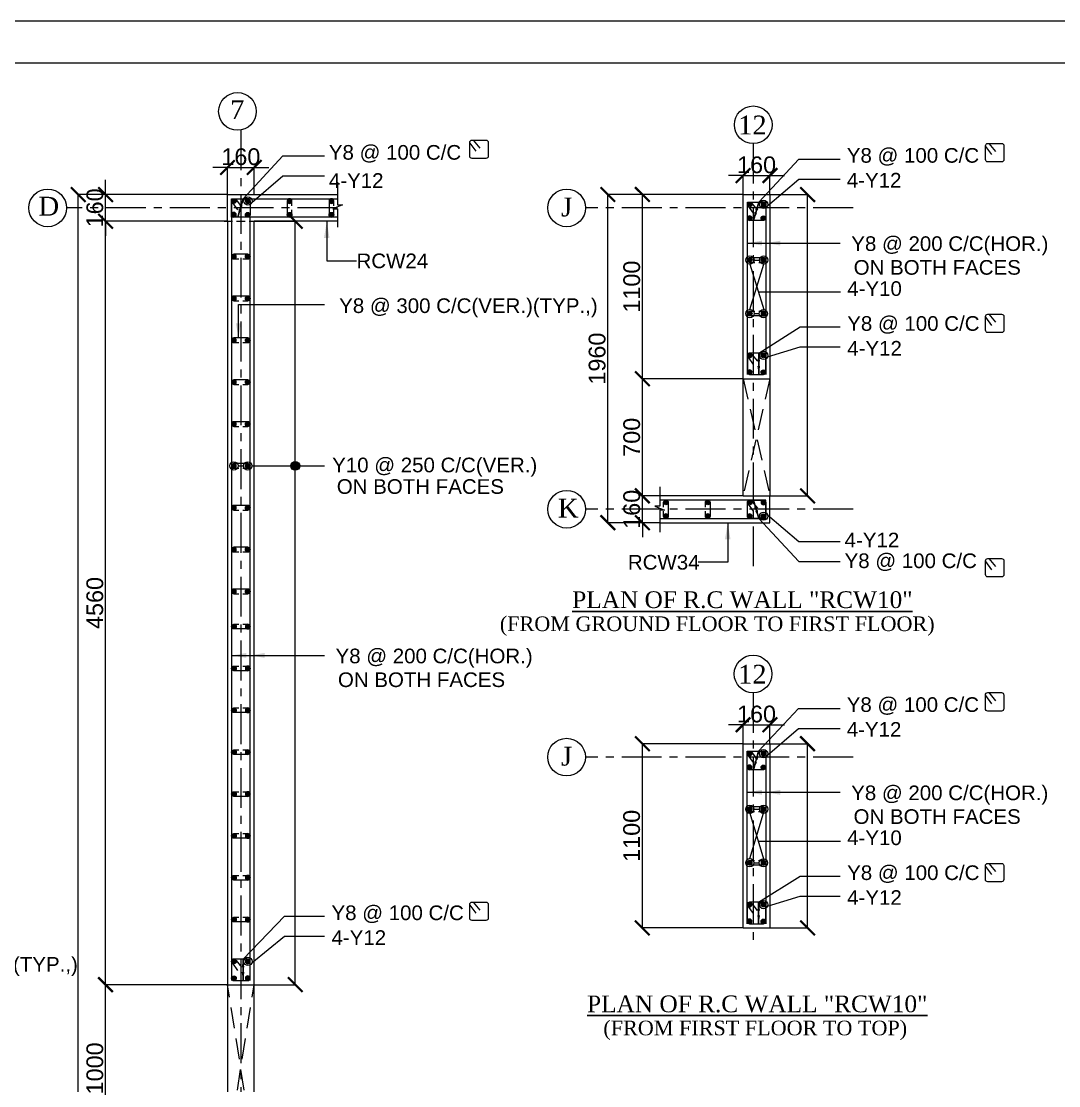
# Model space of a CAD drawing. Header units: inches. Extents: x 264820 to 395319, y -248151 to -162151.
# Drawn here: x 316146 to 340923, y -187582 to -162151 of the extents above; entities that cross this region are included whole.
import ezdxf
from ezdxf.enums import TextEntityAlignment as Align

# ---------------------------------------------------------------- set-up
doc = ezdxf.new("R2010")
doc.units = ezdxf.units.IN
doc.header["$MEASUREMENT"] = 0
doc.linetypes.add('CENTER', pattern=[50.8, 31.75, -6.35, 6.35, -6.35])
doc.linetypes.add('Hidden', pattern=[3, 2, -1])
for name, color, linetype in [('1', 8, 'Continuous'), ('160 WALL OPEING', 1, 'Continuous'), ('5', 2, 'Continuous'), ('ARROW', 5, 'Continuous'), ('DIM', 251, 'Continuous'), ('DOP IN SHEAR WALL', 5, 'Continuous'), ('GIRD CIR', 1, 'Continuous'), ('GIRD TEXT', 4, 'Continuous'), ('GRID', 8, 'CENTER'), ('LINKS', 3, 'Continuous'), ('OPENING', 1, 'Continuous'), ('SHEAR WALL', 6, 'Continuous'), ('STRRIUPS', 6, 'Continuous'), ('Ttxt', 3, 'Continuous')]:
    doc.layers.add(name, color=color, linetype=linetype)
for name, color, linetype, lineweight in [('JKEC COLHAT', 2, 'Continuous', 20), ('Tex', 3, 'Continuous', 13), ('text', 4, 'Continuous', 30)]:
    doc.layers.add(name, color=color, linetype=linetype, lineweight=lineweight)
doc.styles.add('Arial', font='arial.ttf', dxfattribs={"height": 400})
doc.styles.add('T200', font='sanss___.ttf', dxfattribs={"height": 250})
doc.styles.add('T400', font='romantic.ttf')
doc.dimstyles.new('SCALE-25', dxfattribs={"dimtxt": 400, "dimasz": 350, "dimexe": 0, "dimexo": 0, "dimgap": 50, "dimtad": 1, "dimdec": 0, "dimlfac": 0.25, "dimzin": 0, "dimdsep": 46, "dimtxsty": 'Arial', "dimblk": 'ARCHTICK', "dimcen": 0, "dimclrd": 5, "dimclre": 8, "dimclrt": 1, "dimadec": 0, "dimazin": 0, "dimtfac": 1, "dimtdec": 0, "dimtix": 1, "dimtmove": 2, "dimatfit": 3, "dimfxl": 0, "dimtolj": 1, "dimtzin": 0, "dimlwd": -1, "dimarcsym": 0})
doc.dimstyles.new('T200', dxfattribs={"dimtxt": 300, "dimasz": 150, "dimexe": 0, "dimexo": 0, "dimgap": 5, "dimtad": 1, "dimdec": 0, "dimrnd": 5, "dimzin": 0, "dimdsep": 46, "dimtxsty": 'T200', "dimblk": 'ARCHTICK', "dimcen": 300, "dimclrd": 5, "dimclre": 252, "dimclrt": 1, "dimadec": 0, "dimazin": 0, "dimtfac": 50, "dimtdec": 0, "dimtofl": 0, "dimtmove": 2, "dimatfit": 3, "dimfxl": 1, "dimtolj": 1, "dimtzin": 0, "dimarcsym": 2})

# ---------------------------------------------------------------- blocks, each defined once
blk = doc.blocks.new('R1')
at = {"layer": '5'}
h = blk.add_hatch(color=256, dxfattribs=at)
edge = h.paths.add_edge_path()
edge.add_arc((0, 0), 69.6, 0, 360)
at = {"layer": '5', "color": 6}
blk.add_circle((0, 0), 69.6, dxfattribs=at)
blk = doc.blocks.new('_ARCHTICK')
at = {"color": 0, "linetype": 'ByBlock', "const_width": 0.15}
blk.add_lwpolyline([(-0.5, -0.5), (0.5, 0.5)], dxfattribs=at)
blk = doc.blocks.new('*D86')
at = {"layer": 'Defpoints', "color": 0}
for p in [(317506, -166289), (321070, -166289, 59), (321070, -229689, 59)]:
    blk.add_point(p, dxfattribs=at)
at = {"layer": 'DIM', "color": 8, "lineweight": -2}
for p, q in [((321070, -166289), (317506, -166289)), ((321070, -229689), (317506, -229689))]:
    blk.add_line(p, q, dxfattribs=at)
at = {"layer": 'DIM', "color": 5}
blk.add_line((317506, -229689), (317506, -166289), dxfattribs=at)
at = {"layer": 'DIM', "color": 5, "xscale": 350, "yscale": 350, "zscale": 350}
for p, rotation in [((317506, -166289), 90), ((317506, -229689), 270)]:
    blk.add_blockref('_ARCHTICK', p, dxfattribs=dict(at, rotation=rotation))
at = {"layer": 'DIM', "color": 1, "insert": (317252, -197989), "char_height": 400, "attachment_point": 5, "rotation": 90, "style": 'Arial'}
blk.add_mtext('\\A1;15850', dxfattribs=at)
blk = doc.blocks.new('ARCHTICK')
at = {"color": 0, "const_width": 0.15}
blk.add_lwpolyline([(-0.5, -0.5), (0.5, 0.5)], dxfattribs=at)
blk = doc.blocks.new('*D99')
at = {"layer": 'Defpoints', "color": 0}
for p in [(318158, -185169), (321070, -185169, 59), (321070, -189169, 59)]:
    blk.add_point(p, dxfattribs=at)
at = {"layer": 'DIM', "color": 8, "lineweight": -2}
for p, q in [((321070, -185169), (318158, -185169)), ((321070, -189169), (318158, -189169))]:
    blk.add_line(p, q, dxfattribs=at)
at = {"layer": 'DIM', "color": 5}
blk.add_line((318158, -189169), (318158, -185169), dxfattribs=at)
at = {"layer": 'DIM', "color": 5, "xscale": 350, "yscale": 350, "zscale": 350}
for p, rotation in [((318158, -185169), 90), ((318158, -189169), 270)]:
    blk.add_blockref('_ARCHTICK', p, dxfattribs=dict(at, rotation=rotation))
at = {"layer": 'DIM', "color": 1, "insert": (317904, -187169), "char_height": 400, "attachment_point": 5, "rotation": 90, "style": 'Arial'}
blk.add_mtext('\\A1;1000', dxfattribs=at)
blk = doc.blocks.new('*D100')
at = {"layer": 'Defpoints', "color": 0}
for p in [(318158, -166289), (321070, -166289, 59), (321070, -166929, 59)]:
    blk.add_point(p, dxfattribs=at)
at = {"layer": 'DIM', "color": 5}
for p, q in [((318158, -166289), (318158, -165939)), ((318158, -166929), (318158, -166289)), ((318158, -166929), (318158, -167279))]:
    blk.add_line(p, q, dxfattribs=at)
at = {"layer": 'DIM', "color": 8, "lineweight": -2}
for p, q in [((321070, -166289), (318158, -166289)), ((321070, -166929), (318158, -166929))]:
    blk.add_line(p, q, dxfattribs=at)
at = {"layer": 'DIM', "color": 5, "xscale": 350, "yscale": 350, "zscale": 350}
for p, rotation in [((318158, -166289), 270), ((318158, -166929), 90)]:
    blk.add_blockref('_ARCHTICK', p, dxfattribs=dict(at, rotation=rotation))
at = {"layer": 'DIM', "color": 1, "insert": (317904, -166609), "char_height": 400, "attachment_point": 5, "rotation": 90, "style": 'Arial'}
blk.add_mtext('\\A1;160', dxfattribs=at)
blk = doc.blocks.new('*D101')
at = {"layer": 'Defpoints', "color": 0}
for p in [(321710, -165643), (321070, -166289, 59), (321710, -166289, 59)]:
    blk.add_point(p, dxfattribs=at)
at = {"layer": 'DIM', "color": 5}
for p, q in [((321070, -165643), (320720, -165643)), ((321070, -165643), (321710, -165643)), ((321710, -165643), (322060, -165643))]:
    blk.add_line(p, q, dxfattribs=at)
at = {"layer": 'DIM', "color": 8, "lineweight": -2}
for p, q in [((321070, -166289), (321070, -165643)), ((321710, -166289), (321710, -165643))]:
    blk.add_line(p, q, dxfattribs=at)
at = {"layer": 'DIM', "color": 5, "xscale": 350, "yscale": 350, "zscale": 350}
blk.add_blockref('_ARCHTICK', (321070, -165643), dxfattribs=at)
at = {"layer": 'DIM', "color": 5, "xscale": 350, "yscale": 350, "zscale": 350, "rotation": 180}
blk.add_blockref('_ARCHTICK', (321710, -165643), dxfattribs=at)
at = {"layer": 'DIM', "color": 1, "insert": (321390, -165388), "char_height": 400, "attachment_point": 5, "style": 'Arial'}
blk.add_mtext('\\A1;160', dxfattribs=at)
blk = doc.blocks.new('*D103')
at = {"layer": 'Defpoints', "color": 0}
for p in [(321710, -166929), (322690, -166929), (321710, -185169)]:
    blk.add_point(p, dxfattribs=at)
at = {"layer": 'DIM', "color": 8, "lineweight": -2}
for p, q in [((321710, -166929), (322690, -166929)), ((321710, -185169), (322690, -185169))]:
    blk.add_line(p, q, dxfattribs=at)
at = {"layer": 'DIM', "color": 5}
blk.add_line((322690, -185169), (322690, -166929), dxfattribs=at)
at = {"layer": 'DIM', "color": 5, "xscale": 350, "yscale": 350, "zscale": 350}
for p, rotation in [((322690, -166929), 90), ((322690, -185169), 270)]:
    blk.add_blockref('_ARCHTICK', p, dxfattribs=dict(at, rotation=rotation))
blk = doc.blocks.new('*D104')
at = {"layer": 'Defpoints', "color": 0}
for p in [(318158, -166929), (321070, -166929), (320667, -185169)]:
    blk.add_point(p, dxfattribs=at)
at = {"layer": 'DIM', "color": 8, "lineweight": -2}
for p, q in [((321070, -166929), (318158, -166929)), ((320667, -185169), (318158, -185169))]:
    blk.add_line(p, q, dxfattribs=at)
at = {"layer": 'DIM', "color": 5}
blk.add_line((318158, -185169), (318158, -166929), dxfattribs=at)
at = {"layer": 'DIM', "color": 5, "xscale": 350, "yscale": 350, "zscale": 350}
for p, rotation in [((318158, -166929), 90), ((318158, -185169), 270)]:
    blk.add_blockref('_ARCHTICK', p, dxfattribs=dict(at, rotation=rotation))
at = {"layer": 'DIM', "color": 1, "insert": (317904, -176049), "char_height": 400, "attachment_point": 5, "rotation": 90, "style": 'Arial'}
blk.add_mtext('\\A1;4560', dxfattribs=at)
blk = doc.blocks.new('A$C5C0C2414')
at = {"layer": 'STRRIUPS', "ltscale": 0.2}
for p, q in [((0, 0), (158, -194)), ((-81, -72), (61, -268))]:
    blk.add_line(p, q, dxfattribs=at)
blk.add_lwpolyline([(304, -440), (-26, -440, -0.414214), (-81, -385), (-81, -55, -0.414214), (-26, 0), (304, 0, -0.414214), (359, -55), (359, -385, -0.414214)], format="xyb", close=True, dxfattribs=at)
blk = doc.blocks.new('*D112')
at = {"layer": 'Defpoints', "color": 0}
for p in [(334027, -166290, 0), (334927, -166290), (334027, -173490)]:
    blk.add_point(p, dxfattribs=at)
at = {"layer": 'DIM', "color": 8, "lineweight": -2}
for p, q in [((334027, -166290), (334927, -166290)), ((334027, -173490), (334927, -173490))]:
    blk.add_line(p, q, dxfattribs=at)
at = {"layer": 'DIM', "color": 5}
blk.add_line((334927, -173490), (334927, -166290), dxfattribs=at)
at = {"layer": 'DIM', "color": 5, "xscale": 350, "yscale": 350, "zscale": 350}
for p, rotation in [((334927, -166290), 90), ((334927, -173490), 270)]:
    blk.add_blockref('_ARCHTICK', p, dxfattribs=dict(at, rotation=rotation))
blk = doc.blocks.new('*D113')
at = {"layer": 'Defpoints', "color": 0}
for p in [(330981, -173490), (331400, -173490, 15), (331400, -174130, 14)]:
    blk.add_point(p, dxfattribs=at)
at = {"layer": 'DIM', "color": 5}
for p, q in [((330981, -173490), (330981, -173140)), ((330981, -174130), (330981, -173490)), ((330981, -174130), (330981, -174480))]:
    blk.add_line(p, q, dxfattribs=at)
at = {"layer": 'DIM', "color": 8, "lineweight": -2}
for p, q in [((331400, -173490), (330981, -173490)), ((331400, -174130), (330981, -174130))]:
    blk.add_line(p, q, dxfattribs=at)
at = {"layer": 'DIM', "color": 5, "xscale": 350, "yscale": 350, "zscale": 350}
for p, rotation in [((330981, -173490), 270), ((330981, -174130), 90)]:
    blk.add_blockref('_ARCHTICK', p, dxfattribs=dict(at, rotation=rotation))
at = {"layer": 'DIM', "color": 1, "insert": (330727, -173810), "char_height": 400, "attachment_point": 5, "rotation": 90, "style": 'Arial'}
blk.add_mtext('\\A1;160', dxfattribs=at)
blk = doc.blocks.new('*D114')
at = {"layer": 'Defpoints', "color": 0}
for p in [(330981, -170690), (333387, -170690, 15), (331400, -173490, 15)]:
    blk.add_point(p, dxfattribs=at)
at = {"layer": 'DIM', "color": 8, "lineweight": -2}
for p, q in [((333387, -170690), (330981, -170690)), ((331400, -173490), (330981, -173490))]:
    blk.add_line(p, q, dxfattribs=at)
at = {"layer": 'DIM', "color": 5}
blk.add_line((330981, -173490), (330981, -170690), dxfattribs=at)
at = {"layer": 'DIM', "color": 5, "xscale": 350, "yscale": 350, "zscale": 350}
for p, rotation in [((330981, -170690), 90), ((330981, -173490), 270)]:
    blk.add_blockref('_ARCHTICK', p, dxfattribs=dict(at, rotation=rotation))
at = {"layer": 'DIM', "color": 1, "insert": (330727, -172090), "char_height": 400, "attachment_point": 5, "rotation": 90, "style": 'Arial'}
blk.add_mtext('\\A1;700', dxfattribs=at)
blk = doc.blocks.new('*D115')
at = {"layer": 'Defpoints', "color": 0}
for p in [(330981, -166290), (333387, -166290, 15), (333387, -170690, 15)]:
    blk.add_point(p, dxfattribs=at)
at = {"layer": 'DIM', "color": 8, "lineweight": -2}
for p, q in [((333387, -166290), (330981, -166290)), ((333387, -170690), (330981, -170690))]:
    blk.add_line(p, q, dxfattribs=at)
at = {"layer": 'DIM', "color": 5}
blk.add_line((330981, -170690), (330981, -166290), dxfattribs=at)
at = {"layer": 'DIM', "color": 5, "xscale": 350, "yscale": 350, "zscale": 350}
for p, rotation in [((330981, -166290), 90), ((330981, -170690), 270)]:
    blk.add_blockref('_ARCHTICK', p, dxfattribs=dict(at, rotation=rotation))
at = {"layer": 'DIM', "color": 1, "insert": (330727, -168490), "char_height": 400, "attachment_point": 5, "rotation": 90, "style": 'Arial'}
blk.add_mtext('\\A1;1100', dxfattribs=at)
blk = doc.blocks.new('*D116')
at = {"layer": 'Defpoints', "color": 0}
for p in [(330154, -166290), (333387, -166290), (331400, -174130)]:
    blk.add_point(p, dxfattribs=at)
at = {"layer": 'DIM', "color": 8, "lineweight": -2}
for p, q in [((333387, -166290), (330154, -166290)), ((331400, -174130), (330154, -174130))]:
    blk.add_line(p, q, dxfattribs=at)
at = {"layer": 'DIM', "color": 5}
blk.add_line((330154, -174130), (330154, -166290), dxfattribs=at)
at = {"layer": 'DIM', "color": 5, "xscale": 350, "yscale": 350, "zscale": 350}
for p, rotation in [((330154, -166290), 90), ((330154, -174130), 270)]:
    blk.add_blockref('_ARCHTICK', p, dxfattribs=dict(at, rotation=rotation))
at = {"layer": 'DIM', "color": 1, "insert": (329900, -170210), "char_height": 400, "attachment_point": 5, "rotation": 90, "style": 'Arial'}
blk.add_mtext('\\A1;1960', dxfattribs=at)
blk = doc.blocks.new('*D117')
at = {"layer": 'Defpoints', "color": 0}
for p in [(334027, -165836), (333387, -166290, 15), (334027, -166290, 15)]:
    blk.add_point(p, dxfattribs=at)
at = {"layer": 'DIM', "color": 5}
for p, q in [((333387, -165836), (333037, -165836)), ((333387, -165836), (334027, -165836)), ((334027, -165836), (334377, -165836))]:
    blk.add_line(p, q, dxfattribs=at)
at = {"layer": 'DIM', "color": 8, "lineweight": -2}
for p, q in [((333387, -166290), (333387, -165836)), ((334027, -166290), (334027, -165836))]:
    blk.add_line(p, q, dxfattribs=at)
at = {"layer": 'DIM', "color": 5, "xscale": 350, "yscale": 350, "zscale": 350}
blk.add_blockref('_ARCHTICK', (333387, -165836), dxfattribs=at)
at = {"layer": 'DIM', "color": 5, "xscale": 350, "yscale": 350, "zscale": 350, "rotation": 180}
blk.add_blockref('_ARCHTICK', (334027, -165836), dxfattribs=at)
at = {"layer": 'DIM', "color": 1, "insert": (333707, -165582), "char_height": 400, "attachment_point": 5, "style": 'Arial'}
blk.add_mtext('\\A1;160', dxfattribs=at)
blk = doc.blocks.new('*D119')
at = {"layer": 'Defpoints', "color": 0}
for p in [(334025, -179412, 0), (334925, -179412), (334025, -183812, 0)]:
    blk.add_point(p, dxfattribs=at)
at = {"layer": 'DIM', "color": 8, "lineweight": -2}
for p, q in [((334025, -179412), (334925, -179412)), ((334025, -183812), (334925, -183812))]:
    blk.add_line(p, q, dxfattribs=at)
at = {"layer": 'DIM', "color": 5}
blk.add_line((334925, -183812), (334925, -179412), dxfattribs=at)
at = {"layer": 'DIM', "color": 5, "xscale": 350, "yscale": 350, "zscale": 350}
for p, rotation in [((334925, -179412), 90), ((334925, -183812), 270)]:
    blk.add_blockref('_ARCHTICK', p, dxfattribs=dict(at, rotation=rotation))
blk = doc.blocks.new('*D120')
at = {"layer": 'Defpoints', "color": 0}
for p in [(330979, -179412), (333385, -179412, 15), (333385, -183812, 15)]:
    blk.add_point(p, dxfattribs=at)
at = {"layer": 'DIM', "color": 8, "lineweight": -2}
for p, q in [((333385, -179412), (330979, -179412)), ((333385, -183812), (330979, -183812))]:
    blk.add_line(p, q, dxfattribs=at)
at = {"layer": 'DIM', "color": 5}
blk.add_line((330979, -183812), (330979, -179412), dxfattribs=at)
at = {"layer": 'DIM', "color": 5, "xscale": 350, "yscale": 350, "zscale": 350}
for p, rotation in [((330979, -179412), 90), ((330979, -183812), 270)]:
    blk.add_blockref('_ARCHTICK', p, dxfattribs=dict(at, rotation=rotation))
at = {"layer": 'DIM', "color": 1, "insert": (330725, -181612), "char_height": 400, "attachment_point": 5, "rotation": 90, "style": 'Arial'}
blk.add_mtext('\\A1;1100', dxfattribs=at)
blk = doc.blocks.new('*D118')
at = {"layer": 'Defpoints', "color": 0}
for p in [(334025, -178958), (333385, -179412, 15), (334025, -179412, 15)]:
    blk.add_point(p, dxfattribs=at)
at = {"layer": 'DIM', "color": 5}
for p, q in [((333385, -178958), (333035, -178958)), ((333385, -178958), (334025, -178958)), ((334025, -178958), (334375, -178958))]:
    blk.add_line(p, q, dxfattribs=at)
at = {"layer": 'DIM', "color": 8, "lineweight": -2}
for p, q in [((333385, -179412), (333385, -178958)), ((334025, -179412), (334025, -178958))]:
    blk.add_line(p, q, dxfattribs=at)
at = {"layer": 'DIM', "color": 5, "xscale": 350, "yscale": 350, "zscale": 350}
blk.add_blockref('_ARCHTICK', (333385, -178958), dxfattribs=at)
at = {"layer": 'DIM', "color": 5, "xscale": 350, "yscale": 350, "zscale": 350, "rotation": 180}
blk.add_blockref('_ARCHTICK', (334025, -178958), dxfattribs=at)
at = {"layer": 'DIM', "color": 1, "insert": (333705, -178704), "char_height": 400, "attachment_point": 5, "style": 'Arial'}
blk.add_mtext('\\A1;160', dxfattribs=at)

msp = doc.modelspace()

# ---------------------------------------------------------------- hatches: boundary and pattern name
at = {"layer": 'ARROW'}
h = msp.add_hatch(color=256, dxfattribs=at)
edge = h.paths.add_edge_path()
edge.add_arc((322689.8, -172773.2), 106, 0, 360)

# ---------------------------------------------------------------- linework, layer by layer
at = {"layer": '1', "linetype": 'Hidden', "ltscale": 100}
msp.add_line((320989.6, -166928.9, 59), (321789.6, -166928.9, 59), dxfattribs=at)
at = {"layer": '1'}
for points, elevation in [([(323696.2, -165991.5), (323696.2, -166534.1), (323820.5, -166534.1), (323590.6, -166627.6), (323696.2, -166627.6), (323696.2, -167073.3)], 58.4), ([(331400.3, -173272.5), (331400.3, -173735.1), (331275.9, -173735.1), (331505.9, -173828.6), (331400.3, -173828.6), (331400.3, -174354.3)], 14.2)]:
    msp.add_lwpolyline(points, dxfattribs=dict(at, elevation=elevation))
at = {"layer": '160 WALL OPEING', "linetype": 'Hidden', "ltscale": 250}
for p, q in [((333386.8, -170689.9), (334026.8, -173489.9, 14.7)), ((334026.8, -170689.9, 14.7), (333386.8, -173489.9, 14.7)), ((321069.6, -189168.9), (321709.6, -185168.9)), ((321709.6, -189168.9), (321069.6, -185168.9))]:
    msp.add_line(p, q, dxfattribs=at)
at = {"layer": '5'}
for points, elevation in [([(321169.6, -166388.9), (321169.6, -185068.9)], 59), ([(323696.2, -166828.9), (321169.6, -166828.9), (321169.6, -166388.9), (323696.2, -166388.9)], 59), ([(333486.8, -170589.9), (333486.8, -166469.9), (333926.8, -166469.9), (333926.8, -170589.9)], 14.7), ([(321609.6, -185068.9), (321609.6, -166828.9)], 59), ([(331400.3, -174029.9), (333926.8, -174029.9), (333926.8, -173589.9), (331400.3, -173589.9)], 14.7), ([(333484.6, -183711.5), (333484.6, -179591.5), (333924.6, -179591.5), (333924.6, -183711.5)], 14.7)]:
    msp.add_lwpolyline(points, dxfattribs=dict(at, elevation=elevation))
at = {"layer": 'ARROW'}
for p, q in [((333548.2, -169035.7, 14.8), (333876.8, -167952.7, 14.8)), ((333548.2, -167952.7, 14.8), (333876.8, -169037.1, 14.8)), ((333646.7, -167854.2, 14.8), (333778.3, -167855.6, 14.7)), ((333749.6, -168617.4, 14.8), (335713.5, -168617.4, 14.8)), ((333646.7, -169134.2, 14.8), (333772.6, -169135.5, 14.8)), ((321323.8, -172773.2, 59), (321454.8, -172773.2, 59)), ((333644.5, -180975.8, 14.8), (333776.1, -180977.2, 14.7)), ((333546, -182157.3, 14.8), (333874.6, -181074.4, 14.8)), ((333546, -181074.4, 14.8), (333874.6, -182158.7, 14.8)), ((333747.4, -181739.1, 14.8), (335711.3, -181739.1, 14.8)), ((333644.5, -182255.8, 14.8), (333770.4, -182257.2, 14.8))]:
    msp.add_line(p, q, dxfattribs=at)
for points, elevation in [([(321441.9, -166388.9), (322395.3, -165364.7), (323385.5, -165364.7)], 59), ([(333759, -166469.9), (334712.5, -165445.7), (335702.7, -165445.7)], 14.8), ([(321652, -166478.8), (322395.3, -165841.1), (323385.5, -165841.1)], 59), ([(333969.2, -166559.8), (334712.5, -165922.1), (335702.7, -165922.1)], 14.8), ([(333759, -170078.8), (334747.9, -169453.4), (335702.7, -169453.4)], 14.8), ([(333969.2, -170168.7), (334747.9, -169929.8), (335702.7, -169929.8)], 14.8), ([(321651.8, -172773.2), (323384.9, -172773.2)], 58.9), ([(333969.2, -173940), (334712.5, -174577.7), (335702.7, -174577.7)], 14.8), ([(333759, -174029.9), (334712.5, -175054), (335702.7, -175054)], 14.8), ([(333756.9, -179591.5), (334710.3, -178567.4), (335700.5, -178567.4)], 14.8), ([(333967, -179681.4), (334710.3, -179043.8), (335700.5, -179043.8)], 14.8), ([(333756.9, -183200.5), (334745.7, -182575.1), (335700.5, -182575.1)], 14.8), ([(333967, -183290.4), (334745.7, -183051.5), (335700.5, -183051.5)], 14.8), ([(321441.9, -184557.8), (322430.7, -183533.7), (323385.5, -183533.7)], 0), ([(321652, -184647.7), (322430.7, -184010), (323385.5, -184010)], 0)]:
    msp.add_lwpolyline(points, dxfattribs=dict(at, elevation=elevation))
for centre, radius in [((321559.6, -166444.6, 59), 98.5), ((333876.8, -166525.6, 14.8), 98.5), ((333548.2, -167854.2, 14.8), 98.5), ((333876.8, -167854.2, 14.8), 98.5), ((333548.2, -169134.2, 14.8), 98.5), ((333871.1, -169135.6, 14.8), 98.5), ((333876.8, -170134.5, 14.8), 98.5), ((321225.3, -172773.2, 59), 98.5), ((321553.3, -172773.2, 59), 98.5), ((322689.8, -172773.2, 58.9), 106), ((333876.8, -173974.2, 14.8), 98.5), ((333874.6, -179647.2, 14.8), 98.5), ((333546, -180975.8, 14.8), 98.5), ((333874.6, -180975.8, 14.8), 98.5), ((333546, -182255.8, 14.8), 98.5), ((333868.9, -182257.2, 14.8), 98.5), ((333874.6, -183256.2, 14.8), 98.5), ((321559.6, -184613.5, 0), 98.5)]:
    msp.add_circle(centre, radius, dxfattribs=at)
at = {"layer": 'Defpoints', "ltscale": 0.2}
msp.add_lwpolyline([(264820.1, -248150.6), (386820.1, -248150.6), (386820.1, -162150.6), (264820.1, -162150.6)], close=True, dxfattribs=at)
at = {"layer": 'DOP IN SHEAR WALL'}
msp.add_line((334106.8, -173489.9, 14.7), (334106.8, -173489.9, 14.7), dxfattribs=at)
at = {"layer": 'GIRD CIR'}
for centre in [(321309.6, -164303.2, 59), (333626.8, -164623.6, 14.7), (316776.9, -166608.9, 58.4), (329172.1, -166609.9, 14.7), (329172.1, -173809.9, 14.7), (333624.6, -177745.3, 14.7), (329169.9, -179731.5, 14.7)]:
    msp.add_circle(centre, 450, dxfattribs=at)
at = {"layer": 'GRID', "ltscale": 30}
for p, q in [((321389.6, -164753.2, 0), (321389.6, -230727.8, 0)), ((333626.8, -165073.6, 14.7), (333626.8, -175356.2, 14.7)), ((323696.2, -166608.9, 59), (317226.9, -166608.9, 59)), ((336013.4, -166609.9, 14.7), (329622.1, -166609.9, 14.7)), ((336013.4, -173809.9, 14.7), (329622.1, -173809.9, 14.7)), ((333624.6, -178195.3, 14.7), (333624.6, -184242.3, 14.7)), ((336011.2, -179731.5, 14.7), (329619.9, -179731.5, 14.7))]:
    msp.add_line(p, q, dxfattribs=at)
at = {"layer": 'JKEC COLHAT', "ltscale": 0.2}
msp.add_lwpolyline([(265820.1, -247150.6), (385820.1, -247150.6), (385820.1, -163150.6), (265820.1, -163150.6)], close=True, dxfattribs=at)
at = {"layer": 'LINKS'}
for points, elevation in [([(322609.6, -166557.2), (322609.6, -166444.6, 1), (322498.2, -166444.6), (322498.2, -166773.2, 1), (322609.6, -166773.2), (322609.6, -166653.7)], 59), ([(323609.6, -166557.2), (323609.6, -166444.6, 1), (323498.2, -166444.6), (323498.2, -166773.2, 1), (323609.6, -166773.2), (323609.6, -166653.7)], 59), ([(321441.3, -167828.9), (321554, -167828.9, 1), (321554, -167717.5), (321225.3, -167717.5, 1), (321225.3, -167828.9), (321344.8, -167828.9)], 59), ([(333758.5, -167909.9), (333871.1, -167909.9, 1), (333871.1, -167798.5), (333542.5, -167798.5, 1), (333542.5, -167909.9), (333662, -167909.9)], 14.7), ([(321441.3, -168828.9), (321554, -168828.9, 1), (321554, -168717.5), (321225.3, -168717.5, 1), (321225.3, -168828.9), (321344.8, -168828.9)], 59), ([(333758.5, -169078.5), (333871.1, -169078.5, -1), (333871.1, -169189.9), (333542.5, -169189.9, -1), (333542.5, -169078.5), (333662, -169078.5)], 14.8), ([(321441.3, -169828.9), (321554, -169828.9, 1), (321554, -169717.5), (321225.3, -169717.5, 1), (321225.3, -169828.9), (321344.8, -169828.9)], 59), ([(321441.3, -170828.9), (321554, -170828.9, 1), (321554, -170717.5), (321225.3, -170717.5, 1), (321225.3, -170828.9), (321344.8, -170828.9)], 59), ([(321441.3, -171828.9), (321554, -171828.9, 1), (321554, -171717.5), (321225.3, -171717.5, 1), (321225.3, -171828.9), (321344.8, -171828.9)], 59), ([(321441.3, -172828.9), (321554, -172828.9, 1), (321554, -172717.5), (321225.3, -172717.5, 1), (321225.3, -172828.9), (321344.8, -172828.9)], 59), ([(331486.8, -173758.2), (331486.8, -173645.6, -1), (331598.2, -173645.6), (331598.2, -173974.2, -1), (331486.8, -173974.2), (331486.8, -173854.7)], 14.8), ([(332486.8, -173758.2), (332486.8, -173645.6, -1), (332598.2, -173645.6), (332598.2, -173974.2, -1), (332486.8, -173974.2), (332486.8, -173854.7)], 14.8), ([(321441.3, -173828.9), (321554, -173828.9, 1), (321554, -173717.5), (321225.3, -173717.5, 1), (321225.3, -173828.9), (321344.8, -173828.9)], 59), ([(321441.3, -174828.9), (321554, -174828.9, 1), (321554, -174717.5), (321225.3, -174717.5, 1), (321225.3, -174828.9), (321344.8, -174828.9)], 59), ([(321441.3, -175828.9), (321554, -175828.9, 1), (321554, -175717.5), (321225.3, -175717.5, 1), (321225.3, -175828.9), (321344.8, -175828.9)], 59), ([(333756.3, -181031.5), (333869, -181031.5, 1), (333869, -180920.2), (333540.3, -180920.2, 1), (333540.3, -181031.5), (333659.8, -181031.5)], 14.7), ([(333756.3, -182200.2), (333869, -182200.2, -1), (333869, -182311.5), (333540.3, -182311.5, -1), (333540.3, -182200.2), (333659.8, -182200.2)], 14.8)]:
    msp.add_lwpolyline(points, format="xyb", dxfattribs=dict(at, elevation=elevation))
for points in [[(321441.3, -176557.5), (321554, -176557.5, -1), (321554, -176668.9), (321225.3, -176668.9, -1), (321225.3, -176557.5), (321344.8, -176557.5)], [(321441.3, -177557.5), (321554, -177557.5, -1), (321554, -177668.9), (321225.3, -177668.9, -1), (321225.3, -177557.5), (321344.8, -177557.5)], [(321441.3, -178557.5), (321554, -178557.5, -1), (321554, -178668.9), (321225.3, -178668.9, -1), (321225.3, -178557.5), (321344.8, -178557.5)], [(321441.3, -179557.5), (321554, -179557.5, -1), (321554, -179668.9), (321225.3, -179668.9, -1), (321225.3, -179557.5), (321344.8, -179557.5)], [(321441.3, -180557.5), (321554, -180557.5, -1), (321554, -180668.9), (321225.3, -180668.9, -1), (321225.3, -180557.5), (321344.8, -180557.5)], [(321441.3, -181557.5), (321554, -181557.5, -1), (321554, -181668.9), (321225.3, -181668.9, -1), (321225.3, -181557.5), (321344.8, -181557.5)], [(321441.3, -182557.5), (321554, -182557.5, -1), (321554, -182668.9), (321225.3, -182668.9, -1), (321225.3, -182557.5), (321344.8, -182557.5)], [(321441.3, -183557.5), (321554, -183557.5, -1), (321554, -183668.9), (321225.3, -183668.9, -1), (321225.3, -183557.5), (321344.8, -183557.5)]]:
    msp.add_lwpolyline(points, format="xyb", dxfattribs=at)
at = {"layer": 'OPENING', "color": 1}
for points, elevation in [([(333386.8, -173489.9), (333386.8, -170689.9)], 14.7), ([(334026.8, -170689.9), (334026.8, -170689.9), (334026.8, -173489.9)], 14.7), ([(321069.6, -185168.9), (321069.6, -189168.9)], 59), ([(321709.6, -189168.9), (321709.6, -185168.9)], 59)]:
    msp.add_lwpolyline(points, dxfattribs=dict(at, elevation=elevation))
at = {"layer": 'SHEAR WALL', "color": 4}
for p, q in [((333386.8, -170689.9, 14.7), (334026.8, -170689.9, 14.7)), ((333386.8, -173489.9, 14.7), (334026.8, -173489.9, 14.7)), ((333384.6, -183811.5, 14.7), (334024.6, -183811.5, 14.7)), ((321069.6, -185168.9), (321709.6, -185168.9))]:
    msp.add_line(p, q, dxfattribs=at)
for points, elevation in [([(321069.6, -166928.9), (321069.6, -166928.9), (321069.6, -166288.9), (323696.2, -166288.9)], 59), ([(333386.8, -170689.9), (333386.8, -166289.9)], 14.7), ([(333386.8, -166289.9), (333386.8, -166289.9), (334026.8, -166289.9)], 14.7), ([(334026.8, -166289.9), (334026.8, -170689.9)], 14.7), ([(321069.6, -166928.9), (321069.6, -185168.9)], 59), ([(321709.6, -185168.9), (321709.6, -166928.9)], 59), ([(323696.2, -166928.9), (321709.6, -166928.9)], 59), ([(321709.6, -172368.9), (321709.6, -167568.9)], 59), ([(333386.8, -173489.9), (331400.3, -173489.9)], 14.7), ([(331400.3, -174129.9), (334026.8, -174129.9), (334026.8, -173489.9)], 14.7), ([(333384.6, -183811.5), (333384.6, -179411.5)], 14.7), ([(333384.6, -179411.5), (333384.6, -179411.5), (334024.6, -179411.5)], 14.7), ([(334024.6, -179411.5), (334024.6, -183811.5)], 14.7)]:
    msp.add_lwpolyline(points, dxfattribs=dict(at, elevation=elevation))
at = {"layer": 'STRRIUPS', "ltscale": 0.2}
for p, q in [((321186.7, -166484.3, 59), (321311.4, -166657.3, 59)), ((321275.5, -166419.8, 59), (321408.6, -166582.6, 59)), ((333503.8, -166565.3, 14.7), (333628.5, -166738.3, 14.7)), ((333592.7, -166500.8, 14.7), (333725.8, -166663.6, 14.7)), ((333592.7, -170109.7, 14.8), (333725.8, -170272.5, 14.8)), ((333503.8, -170174.3, 14.8), (333628.5, -170347.2, 14.8)), ((333503.8, -173685.3, 14.7), (333628.5, -173858.3, 14.7)), ((333592.7, -173620.8, 14.7), (333725.8, -173783.6, 14.7)), ((333501.7, -179687, 14.7), (333626.4, -179859.9, 14.7)), ((333590.5, -179622.5, 14.7), (333723.6, -179785.2, 14.7)), ((333501.7, -183295.9, 14.8), (333626.4, -183468.9, 14.8)), ((333590.5, -183231.4, 14.8), (333723.6, -183394.2, 14.8)), ((321275.5, -184588.7), (321408.6, -184751.5)), ((321186.7, -184653.3), (321311.4, -184826.2))]:
    msp.add_line(p, q, dxfattribs=at)
for points, elevation in [([(321554.6, -166828.9), (321224.6, -166828.9, -0.4142136), (321169.6, -166773.9), (321169.6, -166443.9, -0.4142136), (321224.6, -166388.9), (321554.6, -166388.9, -0.4142136), (321609.6, -166443.9), (321609.6, -166773.9, -0.4142136)], 59), ([(333871.8, -166909.9), (333541.8, -166909.9, -0.4142136), (333486.8, -166854.9), (333486.8, -166524.9, -0.4142136), (333541.8, -166469.9), (333871.8, -166469.9, -0.4142136), (333926.8, -166524.9), (333926.8, -166854.9, -0.4142136)], 14.7), ([(333541.8, -170589.9), (333871.8, -170589.9, 0.4142136), (333926.8, -170534.9), (333926.8, -170133.8, 0.4142136), (333871.8, -170078.8), (333541.8, -170078.8, 0.4142136), (333486.8, -170133.8), (333486.8, -170534.9, 0.4142136)], 14.8), ([(333871.8, -174029.9), (333541.8, -174029.9, -0.4142136), (333486.8, -173974.9), (333486.8, -173644.9, -0.4142136), (333541.8, -173589.9), (333871.8, -173589.9, -0.4142136), (333926.8, -173644.9), (333926.8, -173974.9, -0.4142136)], 14.7), ([(333869.6, -180031.5), (333539.6, -180031.5, -0.4142136), (333484.6, -179976.5), (333484.6, -179646.5, -0.4142136), (333539.6, -179591.5), (333869.6, -179591.5, -0.4142136), (333924.6, -179646.5), (333924.6, -179976.5, -0.4142136)], 14.7), ([(333539.6, -183711.5), (333869.6, -183711.5, 0.4142136), (333924.6, -183656.5), (333924.6, -183255.5, 0.4142136), (333869.6, -183200.5), (333539.6, -183200.5, 0.4142136), (333484.6, -183255.5), (333484.6, -183656.5, 0.4142136)], 14.8)]:
    msp.add_lwpolyline(points, format="xyb", close=True, dxfattribs=dict(at, elevation=elevation))
msp.add_lwpolyline([(321224.6, -185068.9), (321554.6, -185068.9, 0.4142136), (321609.6, -185013.9), (321609.6, -184612.8, 0.4142136), (321554.6, -184557.8), (321224.6, -184557.8, 0.4142136), (321169.6, -184612.8), (321169.6, -185013.9, 0.4142136)], format="xyb", close=True, dxfattribs=at)

# ---------------------------------------------------------------- block references
at = {"layer": '5', "yscale": 0.8000000000465661, "zscale": 0.8000000000465661}
for p, xscale, rotation in [((321225.3, -166444.6, 59), 0.8000000000465661, 90.00000000000001), ((321553.9, -166444.6, 59), -0.8000000000465661, 270), ((322553.9, -166444.6, 59), -0.8000000000465661, 270), ((323553.9, -166444.6, 59), -0.8000000000465661, 270), ((333542.5, -166525.6, 14.7), 0.8000000000465661, 90.00000000000001), ((333871.1, -166525.6, 14.7), -0.8000000000465661, 270), ((321225.3, -166773.2, 59), -0.8000000000465661, 90), ((321553.9, -166773.2, 59), 0.8000000000465661, 270), ((322553.9, -166773.2, 59), 0.8000000000465661, 270), ((323553.9, -166773.2, 59), 0.8000000000465661, 270), ((333542.5, -166854.2, 14.7), -0.8000000000465661, 90), ((333871.1, -166854.2, 14.7), 0.8000000000465661, 270), ((321225.3, -167773.2, 59), -0.8000000000465661, 90), ((321553.9, -167773.2, 59), 0.8000000000465661, 270), ((333542.5, -167854.2, 14.7), -0.8000000000465661, 90), ((333871.1, -167854.2, 14.7), 0.8000000000465661, 270), ((321225.3, -168773.2, 59), -0.8000000000465661, 90), ((321553.9, -168773.2, 59), 0.8000000000465661, 270), ((333542.5, -169134.2, 14.8), 0.8000000000465661, 90.00000000000001), ((333871.1, -169134.2, 14.8), -0.8000000000465661, 270), ((321225.3, -169773.2, 59), -0.8000000000465661, 90), ((321553.9, -169773.2, 59), 0.8000000000465661, 270), ((333542.5, -170134.2, 14.8), -0.8000000000465661, 90), ((333871.1, -170134.2, 14.8), 0.8000000000465661, 270), ((333542.5, -170534.2, 14.8), -0.8000000000465661, 90), ((333871.1, -170534.2, 14.8), 0.8000000000465661, 270), ((321225.3, -170773.2, 59), -0.8000000000465661, 90), ((321553.9, -170773.2, 59), 0.8000000000465661, 270), ((321225.3, -171773.2, 59), -0.8000000000465661, 90), ((321553.9, -171773.2, 59), 0.8000000000465661, 270), ((321225.3, -172773.2, 59), -0.8000000000465661, 90), ((321553.9, -172773.2, 59), 0.8000000000465661, 270), ((331542.5, -173645.6, 14.8), 0.8000000000465661, 90.00000000000001), ((332542.5, -173645.6, 14.8), 0.8000000000465661, 90.00000000000001), ((333542.5, -173645.6, 14.7), 0.8000000000465661, 90.00000000000001), ((333871.1, -173645.6, 14.7), -0.8000000000465661, 270), ((321225.3, -173773.2, 59), -0.8000000000465661, 90), ((321553.9, -173773.2, 59), 0.8000000000465661, 270), ((331542.5, -173974.2, 14.8), -0.8000000000465661, 90), ((332542.5, -173974.2, 14.8), -0.8000000000465661, 90), ((333542.5, -173974.2, 14.7), -0.8000000000465661, 90), ((333871.1, -173974.2, 14.7), 0.8000000000465661, 270), ((321225.3, -174773.2, 59), -0.8000000000465661, 90), ((321553.9, -174773.2, 59), 0.8000000000465661, 270), ((321225.3, -175773.2, 59), -0.8000000000465661, 90), ((321553.9, -175773.2, 59), 0.8000000000465661, 270), ((321225.3, -176613.2), 0.8000000000465661, 90.00000000000001), ((321553.9, -176613.2), -0.8000000000465661, 270), ((321225.3, -177613.2), 0.8000000000465661, 90.00000000000001), ((321553.9, -177613.2), -0.8000000000465661, 270), ((321225.3, -178613.2), 0.8000000000465661, 90.00000000000001), ((321553.9, -178613.2), -0.8000000000465661, 270), ((321225.3, -179613.2), 0.8000000000465661, 90.00000000000001), ((321553.9, -179613.2), -0.8000000000465661, 270), ((333540.3, -179647.2, 14.7), 0.8000000000465661, 90.00000000000001), ((333868.9, -179647.2, 14.7), -0.8000000000465661, 270), ((333540.3, -179975.8, 14.7), -0.8000000000465661, 90), ((333868.9, -179975.8, 14.7), 0.8000000000465661, 270), ((321225.3, -180613.2), 0.8000000000465661, 90.00000000000001), ((321553.9, -180613.2), -0.8000000000465661, 270), ((333540.3, -180975.8, 14.7), -0.8000000000465661, 90), ((333868.9, -180975.8, 14.7), 0.8000000000465661, 270), ((321225.3, -181613.2), 0.8000000000465661, 90.00000000000001), ((321553.9, -181613.2), -0.8000000000465661, 270), ((333540.3, -182255.8, 14.8), 0.8000000000465661, 90.00000000000001), ((333868.9, -182255.8, 14.8), -0.8000000000465661, 270), ((321225.3, -182613.2), 0.8000000000465661, 90.00000000000001), ((321553.9, -182613.2), -0.8000000000465661, 270), ((333540.3, -183255.8, 14.8), -0.8000000000465661, 90), ((333868.9, -183255.8, 14.8), 0.8000000000465661, 270), ((321225.3, -183613.2), 0.8000000000465661, 90.00000000000001), ((321553.9, -183613.2), -0.8000000000465661, 270), ((333540.3, -183655.8, 14.8), -0.8000000000465661, 90), ((333868.9, -183655.8, 14.8), 0.8000000000465661, 270), ((321225.3, -184613.2), 0.8000000000465661, 90.00000000000001), ((321553.9, -184613.2), -0.8000000000465661, 270), ((321225.3, -185013.2), 0.8000000000465661, 90.00000000000001), ((321553.9, -185013.2), -0.8000000000465661, 270)]:
    msp.add_blockref('R1', p, dxfattribs=dict(at, xscale=xscale, rotation=rotation))
at = {"layer": 'STRRIUPS'}
for p in [(326938.4, -164987.8, -59), (339255.6, -165068.8, -103.2), (339255.6, -169148.1, -44.2), (339255.6, -174986.5, -103.2), (339253.4, -178190.4, -103.2), (339253.4, -182269.8, -44.2), (326938.4, -183194.4, -59)]:
    msp.add_blockref('A$C5C0C2414', p, dxfattribs=at)

# ---------------------------------------------------------------- texts
at = {"layer": 'GIRD TEXT', "ltscale": 7, "style": 'T400'}
for s, p in [('7', (321133.5, -164487.6)), ('12', (333267.5, -164854.4)), ('D', (316559.6, -166793.3)), ('J', (329039.6, -166812.3)), ('K', (328963.4, -174007.8)), ('12', (333265.3, -177976)), ('J', (329037.4, -179933.9))]:
    msp.add_text(s, height=450, dxfattribs=at).set_placement(p)
at = {"layer": 'Tex', "style": 'Arial'}
for s, p in [('RCW24', (324153.3, -168049.6)), ('RCW34', (330634.2, -175250.6))]:
    msp.add_text(s, height=350, dxfattribs=at).set_placement(p)
at = {"layer": 'text', "color": 4, "style": 'T400'}
for p in [(333368.8, -176289.7), (333723.2, -185947.4)]:
    msp.add_text('%%UPLAN OF R.C WALL "RCW10"', height=400, dxfattribs=at).set_placement(p, align=Align.BOTTOM_CENTER)
at = {"layer": 'text', "color": 6, "style": 'T400'}
for s, p in [('(FROM GROUND FLOOR TO FIRST FLOOR)', (332767.7, -176824.9)), ('(FROM FIRST FLOOR TO TOP)', (333675.4, -186482.6))]:
    msp.add_text(s, height=350, dxfattribs=at).set_placement(p, align=Align.BOTTOM_CENTER)
at = {"layer": 'Ttxt', "color": 4, "style": 'Arial'}
for s, p in [('Y8 @ 100 C/C', (323492.6, -165457.3)), ('Y8 @ 100 C/C', (335862.6, -165529.8)), ('4-Y12', (323492.6, -166130.2)), ('4-Y12', (335862.6, -166122.7)), ('Y8 @ 200 C/C(HOR.)', (335969.4, -167638.2)), ('4-Y10', (335872.6, -168711.8)), ('Y8 @ 300 C/C(VER.)(TYP.,)', (323738.1, -169120.4)), ('Y8 @ 100 C/C', (335872.6, -169546)), ('4-Y12', (335872.6, -170138.9)), ('Y10 @ 250 C/C(VER.)', (323571.2, -172926.6)), ('4-Y12', (335809.8, -174720)), ('Y8 @ 100 C/C', (335809.8, -175215)), ('Y8 @ 200 C/C(HOR.)', (323652.2, -177489.8)), ('Y8 @ 100 C/C', (335860.5, -178651.5)), ('4-Y12', (335860.5, -179244.4)), ('Y8 @ 200 C/C(HOR.)', (335967.2, -180759.9)), ('4-Y10', (335870.4, -181833.4)), ('Y8 @ 100 C/C', (335870.4, -182667.7)), ('4-Y12', (335870.4, -183260.6)), ('Y8 @ 100 C/C', (323555.4, -183626.2)), ('4-Y12', (323555.4, -184219.1)), ('Y8 @ 300 C/C(VER.)(TYP.,)', (311322.4, -184856.9))]:
    msp.add_text(s, height=350, dxfattribs=at).set_placement(p)
at = {"layer": 'Ttxt', "color": 6, "style": 'Arial'}
for p in [(336025.9, -168205.4), (323681.1, -173441.3), (323708.7, -178056.9), (336023.7, -181327.1)]:
    msp.add_text('ON BOTH FACES', height=350, dxfattribs=at).set_placement(p)

# ---------------------------------------------------------------- dimensions: what is measured, and where the dimension line sits
at = {"layer": 'DIM', "color": 1}
for base, p1, p2, picture, middle in [((321709.6, -165642.7), (321069.6, -166288.9, 59), (321709.6, -166288.9, 59), '*D101', (321389.6, -165388.5)), ((334026.8, -165836.1), (333386.8, -166289.9, 14.7), (334026.8, -166289.9, 14.7), '*D117', (333706.8, -165581.9)), ((334024.6, -178957.8), (333384.6, -179411.5, 14.7), (334024.6, -179411.5, 14.7), '*D118', (333704.6, -178703.5))]:
    dim = msp.add_linear_dim(base=base, p1=p1, p2=p2, dimstyle='SCALE-25', override={"dimldrblk": 'ARCHTICK'}, dxfattribs=at)
    dim.commit()
    dim.dimension.update_dxf_attribs({"geometry": picture, "text_midpoint": middle})
for base, p1, p2, picture, middle in [((318158.4, -166288.9), (321069.6, -166928.9, 59), (321069.6, -166288.9, 59), '*D100', (317904.2, -166608.9)), ((330154, -166289.9), (331400.3, -174129.9), (333386.8, -166289.9), '*D116', (329899.8, -170209.9)), ((330981.4, -166289.9), (333386.8, -170689.9, 14.7), (333386.8, -166289.9, 14.7), '*D115', (330727.2, -168489.9)), ((330981.4, -170689.9), (331400.3, -173489.9, 14.7), (333386.8, -170689.9, 14.7), '*D114', (330727.2, -172089.9)), ((330979.2, -179411.5), (333384.6, -183811.5, 14.7), (333384.6, -179411.5, 14.7), '*D120', (330725, -181611.5)), ((318158.4, -185168.9), (321069.6, -189168.9, 59), (321069.6, -185168.9, 59), '*D99', (317904.2, -187168.9))]:
    dim = msp.add_linear_dim(base=base, p1=p1, p2=p2, angle=90, dimstyle='SCALE-25', override={"dimldrblk": 'ARCHTICK'}, dxfattribs=at)
    dim.commit()
    dim.dimension.update_dxf_attribs({"geometry": picture, "text_midpoint": middle})
at = {"layer": 'DIM'}
for base, p1, p2, picture, middle in [((317506.2, -166288.9), (321069.6, -229688.9, 59), (321069.6, -166288.9, 59), '*D86', (317251.9, -197988.9)), ((318158.4, -166928.9), (320666.8, -185168.9), (321069.6, -166928.9), '*D104', (317904.2, -176048.9)), ((330981.4, -173489.9), (331400.3, -174129.9, 14.2), (331400.3, -173489.9, 14.7), '*D113', (330727.2, -173809.9))]:
    dim = msp.add_linear_dim(base=base, p1=p1, p2=p2, angle=90, dimstyle='SCALE-25', override={"dimldrblk": 'ARCHTICK'}, dxfattribs=at)
    dim.commit()
    dim.dimension.update_dxf_attribs({"geometry": picture, "text_midpoint": middle})
for base, p1, p2, picture, middle in [((334927, -166289.9, 14.7), (334026.8, -173489.9, 14.7), (334026.8, -166289.9, 14.7), '*D112', (334927, -169889.9, 14.7)), ((322689.8, -166928.9, 59), (321709.6, -185168.9, 59), (321709.6, -166928.9, 59), '*D103', (322689.8, -176048.9, 59)), ((334924.8, -179411.5, 14.7), (334024.6, -183811.5, 14.7), (334024.6, -179411.5, 14.7), '*D119', (334924.8, -181611.5, 14.7))]:
    dim = msp.add_linear_dim(base=base, p1=p1, p2=p2, angle=90, text=' ', dimstyle='SCALE-25', override={"dimldrblk": 'ARCHTICK'}, dxfattribs=at)
    dim.commit()
    dim.dimension.update_dxf_attribs({"geometry": picture, "text_midpoint": middle})

# ---------------------------------------------------------------- leaders
at = {"layer": 'ARROW'}
for points, override in [([(321318.2, -166828.9, 59), (321441.9, -166388.9, 59)], {"dimasz": 200, "dimtad": 0}), ([(321441.9, -166388.9, 59), (321318.2, -166828.9, 59)], {"dimasz": 200, "dimtad": 0}), ([(333635.4, -166909.9, 14.7), (333759, -166469.9, 14.7)], {"dimasz": 200, "dimtad": 0}), ([(333759, -166469.9, 14.7), (333635.4, -166909.9, 14.7)], {"dimasz": 200, "dimtad": 0}), ([(333486.8, -167450.3, 14.7), (335702.7, -167450.3, 14.7)], {"dimasz": 350, "dimgap": 5, "dimtad": 0}), ([(333926.8, -167450.3, 14.7), (335702.7, -167450.3, 14.7)], {"dimasz": 350, "dimgap": 5, "dimtad": 0}), ([(321332.5, -169717.5, 59), (321332.5, -168916.1, 59), (323384.4, -168916.1, 59)], {"dimasz": 350, "dimtad": 0}), ([(333759, -170589.9, 14.8), (333759, -170078.8, 14.8)], {"dimasz": 200, "dimtad": 0}), ([(333759, -170078.8, 14.8), (333759, -170589.9, 14.8)], {"dimasz": 200, "dimtad": 0}), ([(333635.4, -173589.9, 14.7), (333759, -174029.9, 14.7)], {"dimasz": 200, "dimtad": 0}), ([(333759, -174029.9, 14.7), (333635.4, -173589.9, 14.7)], {"dimasz": 200, "dimtad": 0}), ([(321169.6, -177301.8, 0), (323385.5, -177301.8, 0)], {"dimasz": 350, "dimgap": 5, "dimtad": 0}), ([(321609.6, -177301.8, 0), (323385.5, -177301.8, 0)], {"dimasz": 350, "dimgap": 5, "dimtad": 0}), ([(333633.2, -180031.5, 14.7), (333756.9, -179591.5, 14.7)], {"dimasz": 200, "dimtad": 0}), ([(333756.9, -179591.5, 14.7), (333633.2, -180031.5, 14.7)], {"dimasz": 200, "dimtad": 0}), ([(333484.6, -180571.9, 14.7), (335700.5, -180571.9, 14.7)], {"dimasz": 350, "dimgap": 5, "dimtad": 0}), ([(333924.6, -180571.9, 14.7), (335700.5, -180571.9, 14.7)], {"dimasz": 350, "dimgap": 5, "dimtad": 0}), ([(333756.9, -183711.5, 14.8), (333756.9, -183200.5, 14.8)], {"dimasz": 200, "dimtad": 0}), ([(333756.9, -183200.5, 14.8), (333756.9, -183711.5, 14.8)], {"dimasz": 200, "dimtad": 0}), ([(321441.9, -185068.9), (321441.9, -184557.8)], {"dimasz": 200, "dimtad": 0}), ([(321441.9, -184557.8), (321441.9, -185068.9)], {"dimasz": 200, "dimtad": 0})]:
    msp.add_leader(points, dimstyle='T200', override=override, dxfattribs=at)
at = {"layer": 'ARROW', "linetype": 'Continuous'}
for points in [[(323442.1, -166928.9, 59), (323442.1, -167872.4, 59), (324149.8, -167872.4, 59)], [(333018.4, -174129.9, 14.7), (333018.4, -175073.4, 14.7), (332310.7, -175073.4, 14.7)]]:
    msp.add_leader(points, dimstyle='SCALE-25', override={"dimasz": 400}, dxfattribs=at)

doc.saveas('drawing.dxf')
